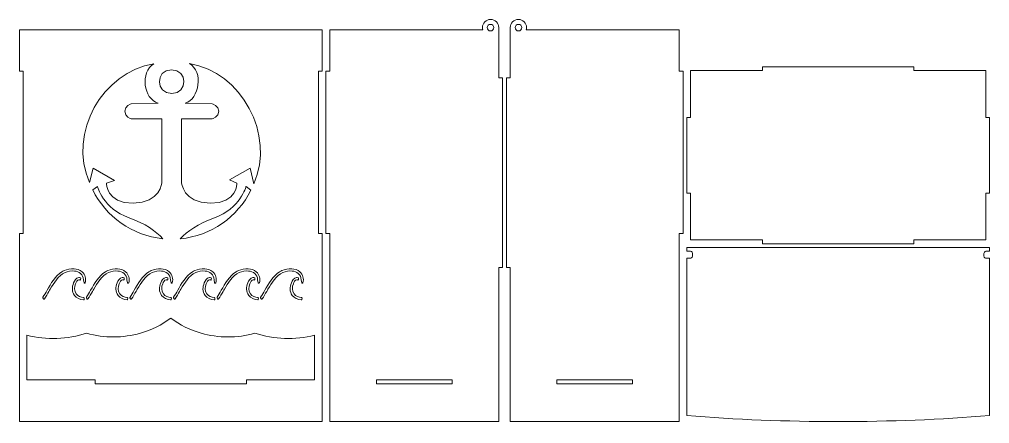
# Model space of a CAD drawing. Header units: millimetres. Extents: x -1460 to 1460, y -777 to 775.
# Drawn here: x 691 to 1460, y -777 to -457 of the extents above; entities that cross this region are included whole.
import ezdxf

# ---------------------------------------------------------------- set-up
doc = ezdxf.new("R2010")
doc.units = ezdxf.units.MM
doc.header["$MEASUREMENT"] = 0
doc.layers.add('Camada 1', color=7, linetype='Continuous')

msp = doc.modelspace()

# ---------------------------------------------------------------- linework, layer by layer
at = {"layer": 'Camada 1', "color": 250, "lineweight": 20}
for points, knots in [([(1070.8942, -775.1065), (1070.8942, -775.1065), (1070.8942, -653.1065), (1070.8942, -653.1065), (1070.8942, -653.1065), (1070.8942, -653.1065), (1073.8942, -653.1065), (1073.8942, -653.1065), (1073.8942, -653.1065), (1073.8942, -653.1065), (1073.8942, -503.1065), (1073.8942, -503.1065), (1073.8942, -503.1065), (1073.8942, -503.1065), (1070.8942, -503.1065), (1070.8942, -503.1065), (1070.8942, -503.1065), (1070.8942, -503.1065), (1070.8942, -463.2756), (1070.8942, -463.2756), (1070.8942, -463.2756), (1070.8942, -459.6783), (1067.978, -456.7621), (1064.3807, -456.7621), (1064.3807, -456.7621), (1060.7834, -456.7621), (1057.8672, -459.6783), (1057.8672, -463.2756), (1057.8672, -463.2756), (1057.8672, -463.9113), (1057.9584, -464.5257), (1058.1281, -465.1065), (1058.1281, -465.1065), (1058.1281, -465.1065), (936.8942, -465.1065), (936.8942, -465.1065), (936.8942, -465.1065), (936.8942, -465.1065), (936.8942, -497.6779), (936.8942, -497.6779), (936.8942, -497.6779), (936.8942, -497.6779), (933.8942, -497.6779), (933.8942, -497.6779), (933.8942, -497.6779), (933.8942, -497.6779), (933.8942, -626.2493), (933.8942, -626.2493), (933.8942, -626.2493), (933.8942, -626.2493), (936.8942, -626.2493), (936.8942, -626.2493), (936.8942, -626.2493), (936.8942, -626.2493), (936.8942, -745.1065), (936.8942, -745.1065), (936.8942, -745.1065), (936.8942, -745.1065), (936.8942, -775.1065), (936.8942, -775.1065), (936.8942, -775.1065), (936.8942, -775.1065), (1070.8942, -775.1065), (1070.8942, -775.1065)], [0, 0, 0, 0, 0.05882353, 0.05882353, 0.05882353, 0.05882353, 0.11764706, 0.11764706, 0.11764706, 0.11764706, 0.17647059, 0.17647059, 0.17647059, 0.17647059, 0.23529412, 0.23529412, 0.23529412, 0.23529412, 0.29411765, 0.29411765, 0.29411765, 0.29411765, 0.35294118, 0.35294118, 0.35294118, 0.35294118, 0.41176471, 0.41176471, 0.41176471, 0.41176471, 0.47058824, 0.47058824, 0.47058824, 0.47058824, 0.52941176, 0.52941176, 0.52941176, 0.52941176, 0.58823529, 0.58823529, 0.58823529, 0.58823529, 0.64705882, 0.64705882, 0.64705882, 0.64705882, 0.70588235, 0.70588235, 0.70588235, 0.70588235, 0.76470588, 0.76470588, 0.76470588, 0.76470588, 0.82352941, 0.82352941, 0.82352941, 0.82352941, 0.88235294, 0.88235294, 0.88235294, 0.88235294, 1, 1, 1, 1]), ([(1066.9942, -463.2756), (1066.9942, -464.719), (1065.8241, -465.8891), (1064.3807, -465.8891), (1064.3807, -465.8891), (1062.9373, -465.8891), (1061.7672, -464.719), (1061.7672, -463.2756), (1061.7672, -463.2756), (1061.7672, -461.8322), (1062.9373, -460.6621), (1064.3807, -460.6621), (1064.3807, -460.6621), (1065.8241, -460.6621), (1066.9942, -461.8322), (1066.9942, -463.2756)], [0, 0, 0, 0, 0.2, 0.2, 0.2, 0.2, 0.4, 0.4, 0.4, 0.4, 0.6, 0.6, 0.6, 0.6, 1, 1, 1, 1]), ([(1079.8942, -775.1065), (1079.8942, -775.1065), (1079.8942, -653.1065), (1079.8942, -653.1065), (1079.8942, -653.1065), (1079.8942, -653.1065), (1076.8942, -653.1065), (1076.8942, -653.1065), (1076.8942, -653.1065), (1076.8942, -653.1065), (1076.8942, -503.1065), (1076.8942, -503.1065), (1076.8942, -503.1065), (1076.8942, -503.1065), (1079.8942, -503.1065), (1079.8942, -503.1065), (1079.8942, -503.1065), (1079.8942, -503.1065), (1079.8942, -463.2756), (1079.8942, -463.2756), (1079.8942, -463.2756), (1079.8942, -459.6783), (1082.8104, -456.7621), (1086.4077, -456.7621), (1086.4077, -456.7621), (1090.005, -456.7621), (1092.9212, -459.6783), (1092.9212, -463.2756), (1092.9212, -463.2756), (1092.9212, -463.9113), (1092.83, -464.5257), (1092.6603, -465.1065), (1092.6603, -465.1065), (1092.6603, -465.1065), (1213.8942, -465.1065), (1213.8942, -465.1065), (1213.8942, -465.1065), (1213.8942, -465.1065), (1213.8942, -497.6779), (1213.8942, -497.6779), (1213.8942, -497.6779), (1213.8942, -497.6779), (1216.8942, -497.6779), (1216.8942, -497.6779), (1216.8942, -497.6779), (1216.8942, -497.6779), (1216.8942, -626.2493), (1216.8942, -626.2493), (1216.8942, -626.2493), (1216.8942, -626.2493), (1213.8942, -626.2493), (1213.8942, -626.2493), (1213.8942, -626.2493), (1213.8942, -626.2493), (1213.8942, -745.1065), (1213.8942, -745.1065), (1213.8942, -745.1065), (1213.8942, -745.1065), (1213.8942, -775.1065), (1213.8942, -775.1065), (1213.8942, -775.1065), (1213.8942, -775.1065), (1079.8942, -775.1065), (1079.8942, -775.1065)], [0, 0, 0, 0, 0.05882353, 0.05882353, 0.05882353, 0.05882353, 0.11764706, 0.11764706, 0.11764706, 0.11764706, 0.17647059, 0.17647059, 0.17647059, 0.17647059, 0.23529412, 0.23529412, 0.23529412, 0.23529412, 0.29411765, 0.29411765, 0.29411765, 0.29411765, 0.35294118, 0.35294118, 0.35294118, 0.35294118, 0.41176471, 0.41176471, 0.41176471, 0.41176471, 0.47058824, 0.47058824, 0.47058824, 0.47058824, 0.52941176, 0.52941176, 0.52941176, 0.52941176, 0.58823529, 0.58823529, 0.58823529, 0.58823529, 0.64705882, 0.64705882, 0.64705882, 0.64705882, 0.70588235, 0.70588235, 0.70588235, 0.70588235, 0.76470588, 0.76470588, 0.76470588, 0.76470588, 0.82352941, 0.82352941, 0.82352941, 0.82352941, 0.88235294, 0.88235294, 0.88235294, 0.88235294, 1, 1, 1, 1]), ([(1083.7942, -463.2756), (1083.7942, -464.719), (1084.9643, -465.8891), (1086.4077, -465.8891), (1086.4077, -465.8891), (1087.8511, -465.8891), (1089.0212, -464.719), (1089.0212, -463.2756), (1089.0212, -463.2756), (1089.0212, -461.8322), (1087.8511, -460.6621), (1086.4077, -460.6621), (1086.4077, -460.6621), (1084.9643, -460.6621), (1083.7942, -461.8322), (1083.7942, -463.2756)], [0, 0, 0, 0, 0.2, 0.2, 0.2, 0.2, 0.4, 0.4, 0.4, 0.4, 0.6, 0.6, 0.6, 0.6, 1, 1, 1, 1]), ([(930.8942, -705.1065), (930.8942, -705.1065), (930.8942, -697.9186), (930.8942, -697.9186), (930.8942, -697.9186), (930.8942, -697.9186), (930.8942, -626.2493), (930.8942, -626.2493), (930.8942, -626.2493), (930.8942, -626.2493), (927.8942, -626.2493), (927.8942, -626.2493), (927.8942, -626.2493), (927.8942, -626.2493), (927.8942, -497.6779), (927.8942, -497.6779), (927.8942, -497.6779), (927.8942, -497.6779), (930.8942, -497.6779), (930.8942, -497.6779), (930.8942, -497.6779), (930.8942, -497.6779), (930.8942, -465.1065), (930.8942, -465.1065), (930.8942, -465.1065), (930.8942, -465.1065), (690.8942, -465.1065), (690.8942, -465.1065), (690.8942, -465.1065), (690.8942, -465.1065), (690.8942, -497.6779), (690.8942, -497.6779), (690.8942, -497.6779), (690.8942, -497.6779), (693.8942, -497.6779), (693.8942, -497.6779), (693.8942, -497.6779), (693.8942, -497.6779), (693.8942, -626.2493), (693.8942, -626.2493), (693.8942, -626.2493), (693.8942, -626.2493), (690.8942, -626.2493), (690.8942, -626.2493), (690.8942, -626.2493), (690.8942, -626.2493), (690.8942, -697.9186), (690.8942, -697.9186), (690.8942, -697.9186), (690.8942, -697.9186), (690.8942, -705.1065), (690.8942, -705.1065), (690.8942, -705.1065), (690.8942, -705.1065), (690.8942, -745.1065), (690.8942, -745.1065), (690.8942, -745.1065), (690.8942, -745.1065), (690.8942, -775.1065), (690.8942, -775.1065), (690.8942, -775.1065), (690.8942, -775.1065), (930.8942, -775.1065), (930.8942, -775.1065), (930.8942, -775.1065), (930.8942, -775.1065), (930.8942, -745.1065), (930.8942, -745.1065), (930.8942, -745.1065), (930.8942, -745.1065), (930.8942, -705.1065), (930.8942, -705.1065)], [0, 0, 0, 0, 0.05263158, 0.05263158, 0.05263158, 0.05263158, 0.10526316, 0.10526316, 0.10526316, 0.10526316, 0.15789474, 0.15789474, 0.15789474, 0.15789474, 0.21052632, 0.21052632, 0.21052632, 0.21052632, 0.26315789, 0.26315789, 0.26315789, 0.26315789, 0.31578947, 0.31578947, 0.31578947, 0.31578947, 0.36842105, 0.36842105, 0.36842105, 0.36842105, 0.42105263, 0.42105263, 0.42105263, 0.42105263, 0.47368421, 0.47368421, 0.47368421, 0.47368421, 0.52631579, 0.52631579, 0.52631579, 0.52631579, 0.57894737, 0.57894737, 0.57894737, 0.57894737, 0.63157895, 0.63157895, 0.63157895, 0.63157895, 0.68421053, 0.68421053, 0.68421053, 0.68421053, 0.73684211, 0.73684211, 0.73684211, 0.73684211, 0.78947368, 0.78947368, 0.78947368, 0.78947368, 0.84210526, 0.84210526, 0.84210526, 0.84210526, 0.89473684, 0.89473684, 0.89473684, 0.89473684, 1, 1, 1, 1]), ([(797.5468, -491.7831), (786.3827, -498.5198), (789.2694, -519.6823), (800.8519, -523.0378), (800.8519, -523.0378), (800.8519, -523.0378), (779.4815, -523.5848), (779.4815, -523.5848), (779.4815, -523.5848), (779.4815, -523.5848), (774.3575, -525.021), (774.3575, -529.5033), (774.3575, -529.5033), (774.3575, -533.986), (779.4815, -535.5129), (779.4815, -535.5129), (779.4815, -535.5129), (779.4815, -535.5129), (803.8937, -535.5129), (803.8937, -535.5129), (803.8937, -535.5129), (803.8937, -535.5129), (803.8937, -585.6177), (803.8937, -585.6177), (803.8937, -585.6177), (803.8937, -585.6177), (802.7177, -602.2333), (781.0747, -602.2333), (781.0747, -602.2333), (759.4306, -602.2333), (759.9272, -586.4822), (759.9272, -586.4822), (759.9272, -586.4822), (759.9272, -586.4822), (766.3356, -584.2955), (766.3356, -584.2955), (766.3356, -584.2955), (766.3356, -584.2955), (749.4801, -574.6376), (749.4801, -574.6376), (749.4801, -574.6376), (749.4801, -574.6376), (746.4681, -585.97), (746.4681, -585.97), (746.4681, -585.97), (729.1904, -546.0374), (756.7389, -498.8769), (797.5468, -491.7831)], [0, 0, 0, 0, 0.07692308, 0.07692308, 0.07692308, 0.07692308, 0.15384615, 0.15384615, 0.15384615, 0.15384615, 0.23076923, 0.23076923, 0.23076923, 0.23076923, 0.30769231, 0.30769231, 0.30769231, 0.30769231, 0.38461538, 0.38461538, 0.38461538, 0.38461538, 0.46153846, 0.46153846, 0.46153846, 0.46153846, 0.53846154, 0.53846154, 0.53846154, 0.53846154, 0.61538462, 0.61538462, 0.61538462, 0.61538462, 0.69230769, 0.69230769, 0.69230769, 0.69230769, 0.76923077, 0.76923077, 0.76923077, 0.76923077, 0.84615385, 0.84615385, 0.84615385, 0.84615385, 1, 1, 1, 1]), ([(873.7788, -574.6376), (873.7788, -574.6376), (857.3693, -583.8459), (857.3693, -583.8459), (857.3693, -583.8459), (857.3693, -583.8459), (863.3315, -586.4822), (863.3315, -586.4822), (863.3315, -586.4822), (863.3315, -586.4822), (863.8282, -602.2333), (842.1852, -602.2333), (842.1852, -602.2333), (820.5422, -602.2333), (819.3652, -585.6177), (819.3652, -585.6177), (819.3652, -585.6177), (819.3652, -585.6177), (819.3652, -535.5129), (819.3652, -535.5129), (819.3652, -535.5129), (819.3652, -535.5129), (843.7774, -535.5129), (843.7774, -535.5129), (843.7774, -535.5129), (843.7774, -535.5129), (848.9016, -533.986), (848.9016, -529.5033), (848.9016, -529.5033), (848.9016, -525.021), (843.7774, -523.5848), (843.7774, -523.5848), (843.7774, -523.5848), (843.7774, -523.5848), (822.4078, -523.0378), (822.4078, -523.0378), (822.4078, -523.0378), (833.2183, -519.8984), (837.2751, -497.9306), (825.6368, -491.7678), (825.6368, -491.7678), (866.9012, -498.0959), (893.8366, -548.3847), (876.7637, -586.7797), (876.7637, -586.7797), (876.7637, -586.7797), (873.7788, -574.6376), (873.7788, -574.6376)], [0, 0, 0, 0, 0.07692308, 0.07692308, 0.07692308, 0.07692308, 0.15384615, 0.15384615, 0.15384615, 0.15384615, 0.23076923, 0.23076923, 0.23076923, 0.23076923, 0.30769231, 0.30769231, 0.30769231, 0.30769231, 0.38461538, 0.38461538, 0.38461538, 0.38461538, 0.46153846, 0.46153846, 0.46153846, 0.46153846, 0.53846154, 0.53846154, 0.53846154, 0.53846154, 0.61538462, 0.61538462, 0.61538462, 0.61538462, 0.69230769, 0.69230769, 0.69230769, 0.69230769, 0.76923077, 0.76923077, 0.76923077, 0.76923077, 0.84615385, 0.84615385, 0.84615385, 0.84615385, 1, 1, 1, 1]), ([(811.6294, -515.478), (811.6294, -515.478), (811.6294, -515.478), (811.6294, -515.478), (811.6294, -515.478), (798.9993, -515.4334), (798.4058, -496.8769), (811.3667, -496.6184), (811.3667, -496.6184), (824.5974, -496.3545), (824.5251, -515.4326), (811.6294, -515.478)], [0, 0, 0, 0, 0.25, 0.25, 0.25, 0.25, 0.5, 0.5, 0.5, 0.5, 1, 1, 1, 1]), ([(1222.8942, -631.2857), (1222.8942, -631.2857), (1279.8942, -631.2857), (1279.8942, -631.2857), (1279.8942, -631.2857), (1279.8942, -631.2857), (1279.8942, -634.2857), (1279.8942, -634.2857), (1279.8942, -634.2857), (1279.8942, -634.2857), (1399.8942, -634.2857), (1399.8942, -634.2857), (1399.8942, -634.2857), (1399.8942, -634.2857), (1399.8942, -631.2857), (1399.8942, -631.2857), (1399.8942, -631.2857), (1399.8942, -631.2857), (1456.8942, -631.2857), (1456.8942, -631.2857), (1456.8942, -631.2857), (1456.8942, -631.2857), (1456.8942, -594.2857), (1456.8942, -594.2857), (1456.8942, -594.2857), (1456.8942, -594.2857), (1459.8942, -594.2857), (1459.8942, -594.2857), (1459.8942, -594.2857), (1459.8942, -594.2857), (1459.8942, -534.2857), (1459.8942, -534.2857), (1459.8942, -534.2857), (1459.8942, -534.2857), (1456.8942, -534.2857), (1456.8942, -534.2857), (1456.8942, -534.2857), (1456.8942, -534.2857), (1456.8942, -497.2857), (1456.8942, -497.2857), (1456.8942, -497.2857), (1456.8942, -497.2857), (1399.8942, -497.2857), (1399.8942, -497.2857), (1399.8942, -497.2857), (1399.8942, -497.2857), (1399.8942, -494.2857), (1399.8942, -494.2857), (1399.8942, -494.2857), (1399.8942, -494.2857), (1279.8942, -494.2857), (1279.8942, -494.2857), (1279.8942, -494.2857), (1279.8942, -494.2857), (1279.8942, -497.2857), (1279.8942, -497.2857), (1279.8942, -497.2857), (1279.8942, -497.2857), (1222.8942, -497.2857), (1222.8942, -497.2857), (1222.8942, -497.2857), (1222.8942, -497.2857), (1222.8942, -534.2857), (1222.8942, -534.2857), (1222.8942, -534.2857), (1222.8942, -534.2857), (1219.8942, -534.2857), (1219.8942, -534.2857), (1219.8942, -534.2857), (1219.8942, -534.2857), (1219.8942, -594.2857), (1219.8942, -594.2857), (1219.8942, -594.2857), (1219.8942, -594.2857), (1222.8942, -594.2857), (1222.8942, -594.2857), (1222.8942, -594.2857), (1222.8942, -594.2857), (1222.8942, -631.2857), (1222.8942, -631.2857)], [0, 0, 0, 0, 0.04761905, 0.04761905, 0.04761905, 0.04761905, 0.0952381, 0.0952381, 0.0952381, 0.0952381, 0.14285714, 0.14285714, 0.14285714, 0.14285714, 0.19047619, 0.19047619, 0.19047619, 0.19047619, 0.23809524, 0.23809524, 0.23809524, 0.23809524, 0.28571429, 0.28571429, 0.28571429, 0.28571429, 0.33333333, 0.33333333, 0.33333333, 0.33333333, 0.38095238, 0.38095238, 0.38095238, 0.38095238, 0.42857143, 0.42857143, 0.42857143, 0.42857143, 0.47619048, 0.47619048, 0.47619048, 0.47619048, 0.52380952, 0.52380952, 0.52380952, 0.52380952, 0.57142857, 0.57142857, 0.57142857, 0.57142857, 0.61904762, 0.61904762, 0.61904762, 0.61904762, 0.66666667, 0.66666667, 0.66666667, 0.66666667, 0.71428571, 0.71428571, 0.71428571, 0.71428571, 0.76190476, 0.76190476, 0.76190476, 0.76190476, 0.80952381, 0.80952381, 0.80952381, 0.80952381, 0.85714286, 0.85714286, 0.85714286, 0.85714286, 0.9047619, 0.9047619, 0.9047619, 0.9047619, 1, 1, 1, 1]), ([(748.9851, -591.6856), (748.9851, -591.6856), (752.7145, -588.9824), (752.7145, -588.9824), (752.7145, -588.9824), (752.7145, -588.9824), (757.1918, -606.5137), (777.8402, -613.7804), (777.8402, -613.7804), (790.7485, -618.3238), (799.094, -624.5652), (804.511, -630.3229), (804.511, -630.3229), (780.0948, -627.8054), (759.4027, -612.7408), (748.9851, -591.6856)], [0, 0, 0, 0, 0.2, 0.2, 0.2, 0.2, 0.4, 0.4, 0.4, 0.4, 0.6, 0.6, 0.6, 0.6, 1, 1, 1, 1]), ([(818.3827, -630.3841), (823.9287, -624.6096), (832.4652, -618.3398), (845.4196, -613.7804), (845.4196, -613.7804), (866.0681, -606.5137), (870.5453, -588.9824), (870.5453, -588.9824), (870.5453, -588.9824), (870.5453, -588.9824), (874.4181, -591.9846), (874.4181, -591.9846), (874.4181, -591.9846), (863.8583, -613.0699), (842.9689, -628.0827), (818.3827, -630.3841)], [0, 0, 0, 0, 0.2, 0.2, 0.2, 0.2, 0.4, 0.4, 0.4, 0.4, 0.6, 0.6, 0.6, 0.6, 1, 1, 1, 1]), ([(1459.8944, -637.2857), (1459.8944, -637.2857), (1219.894, -637.2857), (1219.894, -637.2857), (1219.894, -637.2857), (1219.894, -637.2857), (1219.894, -640.3084), (1219.894, -640.3084), (1219.894, -640.3084), (1219.894, -640.3084), (1222.894, -640.3084), (1222.894, -640.3084), (1222.894, -640.3084), (1223.7709, -640.3084), (1224.4818, -641.5378), (1224.4818, -643.0543), (1224.4818, -643.0543), (1224.4818, -644.5193), (1223.8184, -645.7164), (1222.9829, -645.7961), (1222.9829, -645.7961), (1222.9536, -645.7988), (1219.9238, -645.8003), (1219.894, -645.8003), (1219.894, -645.8003), (1219.894, -645.8003), (1219.894, -770.3603), (1219.894, -770.3603), (1219.894, -770.3603), (1296.5078, -776.6886), (1383.2806, -776.6886), (1459.8944, -770.3603), (1459.8944, -770.3603), (1459.8944, -770.3603), (1459.8944, -645.8003), (1459.8944, -645.8003), (1459.8944, -645.8003), (1459.8165, -645.8003), (1456.7397, -645.7906), (1456.665, -645.7719), (1456.665, -645.7719), (1455.8968, -645.5798), (1455.3066, -644.4362), (1455.3066, -643.0543), (1455.3066, -643.0543), (1455.3066, -641.5378), (1456.0175, -640.3084), (1456.8944, -640.3084), (1456.8944, -640.3084), (1456.8944, -640.3084), (1459.8944, -640.3084), (1459.8944, -640.3084), (1459.8944, -640.3084), (1459.8944, -640.3084), (1459.8944, -637.2857), (1459.8944, -637.2857)], [0, 0, 0, 0, 0.06666667, 0.06666667, 0.06666667, 0.06666667, 0.13333333, 0.13333333, 0.13333333, 0.13333333, 0.2, 0.2, 0.2, 0.2, 0.26666667, 0.26666667, 0.26666667, 0.26666667, 0.33333333, 0.33333333, 0.33333333, 0.33333333, 0.4, 0.4, 0.4, 0.4, 0.46666667, 0.46666667, 0.46666667, 0.46666667, 0.53333333, 0.53333333, 0.53333333, 0.53333333, 0.6, 0.6, 0.6, 0.6, 0.66666667, 0.66666667, 0.66666667, 0.66666667, 0.73333333, 0.73333333, 0.73333333, 0.73333333, 0.8, 0.8, 0.8, 0.8, 0.86666667, 0.86666667, 0.86666667, 0.86666667, 1, 1, 1, 1]), ([(709.517, -676.6428), (710.6752, -674.8522), (711.7346, -673.0003), (712.7984, -671.1529), (712.7984, -671.1529), (715.7804, -665.9729), (719.2683, -659.7187), (724.5063, -656.5415), (724.5063, -656.5415), (725.1034, -656.1795), (725.7242, -655.8563), (726.3653, -655.5786), (726.3653, -655.5786), (728.8147, -654.5179), (731.5342, -653.9134), (734.2101, -654.1066), (734.2101, -654.1066), (736.5331, -654.2744), (738.7816, -655.0511), (740.5467, -656.6031), (740.5467, -656.6031), (743.0352, -658.791), (743.9319, -662.024), (743.0167, -665.1972), (743.0167, -665.1972), (743.0167, -665.1972), (742.9745, -665.3432), (742.9745, -665.3432), (742.9745, -665.3432), (742.9161, -665.5464), (742.7321, -665.6789), (742.5209, -665.6702), (742.5209, -665.6702), (742.3099, -665.6613), (742.1375, -665.5144), (742.0959, -665.3072), (742.0959, -665.3072), (742.0959, -665.3072), (741.6048, -662.8701), (741.6048, -662.8701), (741.6048, -662.8701), (741.5985, -662.8383), (741.5958, -662.8104), (741.596, -662.7778), (741.596, -662.7778), (741.609, -660.8848), (740.7875, -659.1813), (739.3729, -657.9377), (739.3729, -657.9377), (738.0378, -656.7637), (736.2602, -656.1219), (734.5112, -655.918), (734.5112, -655.918), (731.9725, -655.6216), (729.3969, -656.2032), (727.0715, -657.2099), (727.0715, -657.2099), (721.7303, -659.5229), (718.1195, -665.5267), (715.3058, -670.3654), (715.3058, -670.3654), (714.9818, -670.9227), (714.6602, -671.4813), (714.3387, -672.04), (714.3387, -672.04), (713.1724, -674.0655), (712.012, -676.0969), (710.723, -678.0478), (710.723, -678.0478), (710.6311, -678.1867), (710.483, -678.2604), (710.3168, -678.2499), (710.3168, -678.2499), (710.1505, -678.2396), (710.0128, -678.1478), (709.939, -677.9982), (709.939, -677.9982), (709.939, -677.9982), (709.4911, -677.0888), (709.4911, -677.0888), (709.4911, -677.0888), (709.4188, -676.9419), (709.4282, -676.7805), (709.517, -676.6428)], [0, 0, 0, 0, 0.04545455, 0.04545455, 0.04545455, 0.04545455, 0.09090909, 0.09090909, 0.09090909, 0.09090909, 0.13636364, 0.13636364, 0.13636364, 0.13636364, 0.18181818, 0.18181818, 0.18181818, 0.18181818, 0.22727273, 0.22727273, 0.22727273, 0.22727273, 0.27272727, 0.27272727, 0.27272727, 0.27272727, 0.31818182, 0.31818182, 0.31818182, 0.31818182, 0.36363636, 0.36363636, 0.36363636, 0.36363636, 0.40909091, 0.40909091, 0.40909091, 0.40909091, 0.45454545, 0.45454545, 0.45454545, 0.45454545, 0.5, 0.5, 0.5, 0.5, 0.54545455, 0.54545455, 0.54545455, 0.54545455, 0.59090909, 0.59090909, 0.59090909, 0.59090909, 0.63636364, 0.63636364, 0.63636364, 0.63636364, 0.68181818, 0.68181818, 0.68181818, 0.68181818, 0.72727273, 0.72727273, 0.72727273, 0.72727273, 0.77272727, 0.77272727, 0.77272727, 0.77272727, 0.81818182, 0.81818182, 0.81818182, 0.81818182, 0.86363636, 0.86363636, 0.86363636, 0.86363636, 0.90909091, 0.90909091, 0.90909091, 0.90909091, 1, 1, 1, 1]), ([(741.672, -678.7522), (738.9336, -678.5282), (736.2711, -677.4197), (734.5637, -675.1991), (734.5637, -675.1991), (732.3139, -672.2723), (732.4921, -668.5493), (733.8392, -665.2757), (733.8392, -665.2757), (734.5646, -663.5134), (735.8341, -661.3206), (737.9531, -661.1407), (737.9531, -661.1407), (738.3636, -661.106), (738.7704, -661.1525), (739.1656, -661.2652), (739.1656, -661.2652), (739.3713, -661.324), (739.505, -661.5118), (739.4936, -661.7253), (739.4936, -661.7253), (739.4936, -661.7253), (739.4444, -662.6293), (739.4444, -662.6293), (739.4444, -662.6293), (739.4364, -662.7777), (739.365, -662.902), (739.2405, -662.9834), (739.2405, -662.9834), (739.116, -663.065), (738.9734, -663.0809), (738.8341, -663.029), (738.8341, -663.029), (738.5985, -662.9409), (738.3484, -662.8909), (738.0962, -662.9123), (738.0962, -662.9123), (736.822, -663.0207), (735.9054, -664.924), (735.4827, -665.9517), (735.4827, -665.9517), (734.3875, -668.6141), (734.1264, -671.7134), (735.9727, -674.1149), (735.9727, -674.1149), (737.3842, -675.9509), (739.629, -676.8161), (741.8838, -676.9866), (741.8838, -676.9866), (742.015, -676.9963), (742.1241, -677.0546), (742.2055, -677.1581), (742.2055, -677.1581), (742.287, -677.2614), (742.3179, -677.3812), (742.2966, -677.5109), (742.2966, -677.5109), (742.2966, -677.5109), (742.1556, -678.3738), (742.1556, -678.3738), (742.1556, -678.3738), (742.1174, -678.6074), (741.9075, -678.7715), (741.672, -678.7522)], [0, 0, 0, 0, 0.05882353, 0.05882353, 0.05882353, 0.05882353, 0.11764706, 0.11764706, 0.11764706, 0.11764706, 0.17647059, 0.17647059, 0.17647059, 0.17647059, 0.23529412, 0.23529412, 0.23529412, 0.23529412, 0.29411765, 0.29411765, 0.29411765, 0.29411765, 0.35294118, 0.35294118, 0.35294118, 0.35294118, 0.41176471, 0.41176471, 0.41176471, 0.41176471, 0.47058824, 0.47058824, 0.47058824, 0.47058824, 0.52941176, 0.52941176, 0.52941176, 0.52941176, 0.58823529, 0.58823529, 0.58823529, 0.58823529, 0.64705882, 0.64705882, 0.64705882, 0.64705882, 0.70588235, 0.70588235, 0.70588235, 0.70588235, 0.76470588, 0.76470588, 0.76470588, 0.76470588, 0.82352941, 0.82352941, 0.82352941, 0.82352941, 0.88235294, 0.88235294, 0.88235294, 0.88235294, 1, 1, 1, 1]), ([(744.0372, -676.6428), (745.1954, -674.8522), (746.2548, -673.0003), (747.3186, -671.1529), (747.3186, -671.1529), (750.3006, -665.9729), (753.7885, -659.7187), (759.0265, -656.5415), (759.0265, -656.5415), (759.6236, -656.1795), (760.2444, -655.8563), (760.8855, -655.5786), (760.8855, -655.5786), (763.3349, -654.5179), (766.0544, -653.9134), (768.7303, -654.1066), (768.7303, -654.1066), (771.0533, -654.2744), (773.3018, -655.0511), (775.0669, -656.6031), (775.0669, -656.6031), (777.5554, -658.791), (778.4521, -662.024), (777.5369, -665.1972), (777.5369, -665.1972), (777.5369, -665.1972), (777.4947, -665.3432), (777.4947, -665.3432), (777.4947, -665.3432), (777.4363, -665.5464), (777.2523, -665.6789), (777.0411, -665.6702), (777.0411, -665.6702), (776.8302, -665.6613), (776.6577, -665.5144), (776.6161, -665.3072), (776.6161, -665.3072), (776.6161, -665.3072), (776.125, -662.8701), (776.125, -662.8701), (776.125, -662.8701), (776.1187, -662.8383), (776.116, -662.8104), (776.1162, -662.7778), (776.1162, -662.7778), (776.1292, -660.8848), (775.3077, -659.1813), (773.8931, -657.9377), (773.8931, -657.9377), (772.558, -656.7637), (770.7804, -656.1219), (769.0314, -655.918), (769.0314, -655.918), (766.4927, -655.6216), (763.9171, -656.2032), (761.5917, -657.2099), (761.5917, -657.2099), (756.2505, -659.5229), (752.6397, -665.5267), (749.826, -670.3654), (749.826, -670.3654), (749.502, -670.9227), (749.1804, -671.4813), (748.8589, -672.04), (748.8589, -672.04), (747.6926, -674.0655), (746.5322, -676.0969), (745.2432, -678.0478), (745.2432, -678.0478), (745.1513, -678.1867), (745.0032, -678.2604), (744.837, -678.2499), (744.837, -678.2499), (744.6707, -678.2396), (744.533, -678.1478), (744.4592, -677.9982), (744.4592, -677.9982), (744.4592, -677.9982), (744.0113, -677.0888), (744.0113, -677.0888), (744.0113, -677.0888), (743.939, -676.9419), (743.9484, -676.7805), (744.0372, -676.6428)], [0, 0, 0, 0, 0.04545455, 0.04545455, 0.04545455, 0.04545455, 0.09090909, 0.09090909, 0.09090909, 0.09090909, 0.13636364, 0.13636364, 0.13636364, 0.13636364, 0.18181818, 0.18181818, 0.18181818, 0.18181818, 0.22727273, 0.22727273, 0.22727273, 0.22727273, 0.27272727, 0.27272727, 0.27272727, 0.27272727, 0.31818182, 0.31818182, 0.31818182, 0.31818182, 0.36363636, 0.36363636, 0.36363636, 0.36363636, 0.40909091, 0.40909091, 0.40909091, 0.40909091, 0.45454545, 0.45454545, 0.45454545, 0.45454545, 0.5, 0.5, 0.5, 0.5, 0.54545455, 0.54545455, 0.54545455, 0.54545455, 0.59090909, 0.59090909, 0.59090909, 0.59090909, 0.63636364, 0.63636364, 0.63636364, 0.63636364, 0.68181818, 0.68181818, 0.68181818, 0.68181818, 0.72727273, 0.72727273, 0.72727273, 0.72727273, 0.77272727, 0.77272727, 0.77272727, 0.77272727, 0.81818182, 0.81818182, 0.81818182, 0.81818182, 0.86363636, 0.86363636, 0.86363636, 0.86363636, 0.90909091, 0.90909091, 0.90909091, 0.90909091, 1, 1, 1, 1]), ([(776.1922, -678.7522), (773.4538, -678.5282), (770.7913, -677.4197), (769.0839, -675.1991), (769.0839, -675.1991), (766.8341, -672.2723), (767.0123, -668.5493), (768.3594, -665.2757), (768.3594, -665.2757), (769.0848, -663.5134), (770.3543, -661.3206), (772.4733, -661.1407), (772.4733, -661.1407), (772.8838, -661.106), (773.2906, -661.1525), (773.6858, -661.2652), (773.6858, -661.2652), (773.8915, -661.324), (774.0252, -661.5118), (774.0138, -661.7253), (774.0138, -661.7253), (774.0138, -661.7253), (773.9646, -662.6293), (773.9646, -662.6293), (773.9646, -662.6293), (773.9566, -662.7777), (773.8852, -662.902), (773.7607, -662.9834), (773.7607, -662.9834), (773.6362, -663.065), (773.4936, -663.0809), (773.3543, -663.029), (773.3543, -663.029), (773.1187, -662.9409), (772.8686, -662.8909), (772.6164, -662.9123), (772.6164, -662.9123), (771.3422, -663.0207), (770.4256, -664.924), (770.0029, -665.9517), (770.0029, -665.9517), (768.9077, -668.6141), (768.6466, -671.7134), (770.4929, -674.1149), (770.4929, -674.1149), (771.9044, -675.9509), (774.1492, -676.8161), (776.404, -676.9866), (776.404, -676.9866), (776.5352, -676.9963), (776.6443, -677.0546), (776.7257, -677.1581), (776.7257, -677.1581), (776.8072, -677.2614), (776.8381, -677.3812), (776.8168, -677.5109), (776.8168, -677.5109), (776.8168, -677.5109), (776.6758, -678.3738), (776.6758, -678.3738), (776.6758, -678.3738), (776.6376, -678.6074), (776.4277, -678.7715), (776.1922, -678.7522)], [0, 0, 0, 0, 0.05882353, 0.05882353, 0.05882353, 0.05882353, 0.11764706, 0.11764706, 0.11764706, 0.11764706, 0.17647059, 0.17647059, 0.17647059, 0.17647059, 0.23529412, 0.23529412, 0.23529412, 0.23529412, 0.29411765, 0.29411765, 0.29411765, 0.29411765, 0.35294118, 0.35294118, 0.35294118, 0.35294118, 0.41176471, 0.41176471, 0.41176471, 0.41176471, 0.47058824, 0.47058824, 0.47058824, 0.47058824, 0.52941176, 0.52941176, 0.52941176, 0.52941176, 0.58823529, 0.58823529, 0.58823529, 0.58823529, 0.64705882, 0.64705882, 0.64705882, 0.64705882, 0.70588235, 0.70588235, 0.70588235, 0.70588235, 0.76470588, 0.76470588, 0.76470588, 0.76470588, 0.82352941, 0.82352941, 0.82352941, 0.82352941, 0.88235294, 0.88235294, 0.88235294, 0.88235294, 1, 1, 1, 1]), ([(778.5574, -676.6428), (779.7156, -674.8522), (780.775, -673.0003), (781.8388, -671.1529), (781.8388, -671.1529), (784.8208, -665.9729), (788.3087, -659.7187), (793.5467, -656.5415), (793.5467, -656.5415), (794.1438, -656.1795), (794.7646, -655.8563), (795.4057, -655.5786), (795.4057, -655.5786), (797.8551, -654.5179), (800.5746, -653.9134), (803.2506, -654.1066), (803.2506, -654.1066), (805.5735, -654.2744), (807.822, -655.0511), (809.5871, -656.6031), (809.5871, -656.6031), (812.0756, -658.791), (812.9723, -662.024), (812.0571, -665.1972), (812.0571, -665.1972), (812.0571, -665.1972), (812.0149, -665.3432), (812.0149, -665.3432), (812.0149, -665.3432), (811.9565, -665.5464), (811.7725, -665.6789), (811.5613, -665.6702), (811.5613, -665.6702), (811.3504, -665.6613), (811.1779, -665.5144), (811.1363, -665.3072), (811.1363, -665.3072), (811.1363, -665.3072), (810.6452, -662.8701), (810.6452, -662.8701), (810.6452, -662.8701), (810.6389, -662.8383), (810.6362, -662.8104), (810.6364, -662.7778), (810.6364, -662.7778), (810.6494, -660.8848), (809.8279, -659.1813), (808.4133, -657.9377), (808.4133, -657.9377), (807.0782, -656.7637), (805.3006, -656.1219), (803.5516, -655.918), (803.5516, -655.918), (801.0129, -655.6216), (798.4374, -656.2032), (796.1119, -657.2099), (796.1119, -657.2099), (790.7707, -659.5229), (787.1599, -665.5267), (784.3462, -670.3654), (784.3462, -670.3654), (784.0222, -670.9227), (783.7006, -671.4813), (783.3791, -672.04), (783.3791, -672.04), (782.2128, -674.0655), (781.0524, -676.0969), (779.7634, -678.0478), (779.7634, -678.0478), (779.6715, -678.1867), (779.5235, -678.2604), (779.3572, -678.2499), (779.3572, -678.2499), (779.1909, -678.2396), (779.0532, -678.1478), (778.9794, -677.9982), (778.9794, -677.9982), (778.9794, -677.9982), (778.5315, -677.0888), (778.5315, -677.0888), (778.5315, -677.0888), (778.4592, -676.9419), (778.4686, -676.7805), (778.5574, -676.6428)], [0, 0, 0, 0, 0.04545455, 0.04545455, 0.04545455, 0.04545455, 0.09090909, 0.09090909, 0.09090909, 0.09090909, 0.13636364, 0.13636364, 0.13636364, 0.13636364, 0.18181818, 0.18181818, 0.18181818, 0.18181818, 0.22727273, 0.22727273, 0.22727273, 0.22727273, 0.27272727, 0.27272727, 0.27272727, 0.27272727, 0.31818182, 0.31818182, 0.31818182, 0.31818182, 0.36363636, 0.36363636, 0.36363636, 0.36363636, 0.40909091, 0.40909091, 0.40909091, 0.40909091, 0.45454545, 0.45454545, 0.45454545, 0.45454545, 0.5, 0.5, 0.5, 0.5, 0.54545455, 0.54545455, 0.54545455, 0.54545455, 0.59090909, 0.59090909, 0.59090909, 0.59090909, 0.63636364, 0.63636364, 0.63636364, 0.63636364, 0.68181818, 0.68181818, 0.68181818, 0.68181818, 0.72727273, 0.72727273, 0.72727273, 0.72727273, 0.77272727, 0.77272727, 0.77272727, 0.77272727, 0.81818182, 0.81818182, 0.81818182, 0.81818182, 0.86363636, 0.86363636, 0.86363636, 0.86363636, 0.90909091, 0.90909091, 0.90909091, 0.90909091, 1, 1, 1, 1]), ([(810.7124, -678.7522), (807.974, -678.5282), (805.3115, -677.4197), (803.6041, -675.1991), (803.6041, -675.1991), (801.3543, -672.2723), (801.5325, -668.5493), (802.8796, -665.2757), (802.8796, -665.2757), (803.605, -663.5134), (804.8745, -661.3206), (806.9935, -661.1407), (806.9935, -661.1407), (807.404, -661.106), (807.8108, -661.1525), (808.206, -661.2652), (808.206, -661.2652), (808.4117, -661.324), (808.5454, -661.5118), (808.534, -661.7253), (808.534, -661.7253), (808.534, -661.7253), (808.4848, -662.6293), (808.4848, -662.6293), (808.4848, -662.6293), (808.4768, -662.7777), (808.4054, -662.902), (808.2809, -662.9834), (808.2809, -662.9834), (808.1564, -663.065), (808.0138, -663.0809), (807.8745, -663.029), (807.8745, -663.029), (807.6389, -662.9409), (807.3888, -662.8909), (807.1366, -662.9123), (807.1366, -662.9123), (805.8624, -663.0207), (804.9458, -664.924), (804.5231, -665.9517), (804.5231, -665.9517), (803.4279, -668.6141), (803.1668, -671.7134), (805.0131, -674.1149), (805.0131, -674.1149), (806.4246, -675.9509), (808.6694, -676.8161), (810.9242, -676.9866), (810.9242, -676.9866), (811.0554, -676.9963), (811.1645, -677.0546), (811.246, -677.1581), (811.246, -677.1581), (811.3274, -677.2614), (811.3583, -677.3812), (811.337, -677.5109), (811.337, -677.5109), (811.337, -677.5109), (811.196, -678.3738), (811.196, -678.3738), (811.196, -678.3738), (811.1578, -678.6074), (810.9479, -678.7715), (810.7124, -678.7522)], [0, 0, 0, 0, 0.05882353, 0.05882353, 0.05882353, 0.05882353, 0.11764706, 0.11764706, 0.11764706, 0.11764706, 0.17647059, 0.17647059, 0.17647059, 0.17647059, 0.23529412, 0.23529412, 0.23529412, 0.23529412, 0.29411765, 0.29411765, 0.29411765, 0.29411765, 0.35294118, 0.35294118, 0.35294118, 0.35294118, 0.41176471, 0.41176471, 0.41176471, 0.41176471, 0.47058824, 0.47058824, 0.47058824, 0.47058824, 0.52941176, 0.52941176, 0.52941176, 0.52941176, 0.58823529, 0.58823529, 0.58823529, 0.58823529, 0.64705882, 0.64705882, 0.64705882, 0.64705882, 0.70588235, 0.70588235, 0.70588235, 0.70588235, 0.76470588, 0.76470588, 0.76470588, 0.76470588, 0.82352941, 0.82352941, 0.82352941, 0.82352941, 0.88235294, 0.88235294, 0.88235294, 0.88235294, 1, 1, 1, 1]), ([(813.0776, -676.6428), (814.2358, -674.8522), (815.2952, -673.0003), (816.359, -671.1529), (816.359, -671.1529), (819.3411, -665.9729), (822.8289, -659.7187), (828.0669, -656.5415), (828.0669, -656.5415), (828.664, -656.1795), (829.2848, -655.8563), (829.9259, -655.5786), (829.9259, -655.5786), (832.3753, -654.5179), (835.0948, -653.9134), (837.7708, -654.1066), (837.7708, -654.1066), (840.0937, -654.2744), (842.3422, -655.0511), (844.1073, -656.6031), (844.1073, -656.6031), (846.5958, -658.791), (847.4925, -662.024), (846.5773, -665.1972), (846.5773, -665.1972), (846.5773, -665.1972), (846.5352, -665.3432), (846.5352, -665.3432), (846.5352, -665.3432), (846.4767, -665.5464), (846.2927, -665.6789), (846.0815, -665.6702), (846.0815, -665.6702), (845.8706, -665.6613), (845.6981, -665.5144), (845.6565, -665.3072), (845.6565, -665.3072), (845.6565, -665.3072), (845.1654, -662.8701), (845.1654, -662.8701), (845.1654, -662.8701), (845.1591, -662.8383), (845.1564, -662.8104), (845.1566, -662.7778), (845.1566, -662.7778), (845.1696, -660.8848), (844.3481, -659.1813), (842.9335, -657.9377), (842.9335, -657.9377), (841.5984, -656.7637), (839.8208, -656.1219), (838.0718, -655.918), (838.0718, -655.918), (835.5331, -655.6216), (832.9576, -656.2032), (830.6321, -657.2099), (830.6321, -657.2099), (825.2909, -659.5229), (821.6801, -665.5267), (818.8664, -670.3654), (818.8664, -670.3654), (818.5424, -670.9227), (818.2208, -671.4813), (817.8993, -672.04), (817.8993, -672.04), (816.733, -674.0655), (815.5726, -676.0969), (814.2836, -678.0478), (814.2836, -678.0478), (814.1917, -678.1867), (814.0437, -678.2604), (813.8774, -678.2499), (813.8774, -678.2499), (813.7111, -678.2396), (813.5734, -678.1478), (813.4996, -677.9982), (813.4996, -677.9982), (813.4996, -677.9982), (813.0517, -677.0888), (813.0517, -677.0888), (813.0517, -677.0888), (812.9794, -676.9419), (812.9888, -676.7805), (813.0776, -676.6428)], [0, 0, 0, 0, 0.04545455, 0.04545455, 0.04545455, 0.04545455, 0.09090909, 0.09090909, 0.09090909, 0.09090909, 0.13636364, 0.13636364, 0.13636364, 0.13636364, 0.18181818, 0.18181818, 0.18181818, 0.18181818, 0.22727273, 0.22727273, 0.22727273, 0.22727273, 0.27272727, 0.27272727, 0.27272727, 0.27272727, 0.31818182, 0.31818182, 0.31818182, 0.31818182, 0.36363636, 0.36363636, 0.36363636, 0.36363636, 0.40909091, 0.40909091, 0.40909091, 0.40909091, 0.45454545, 0.45454545, 0.45454545, 0.45454545, 0.5, 0.5, 0.5, 0.5, 0.54545455, 0.54545455, 0.54545455, 0.54545455, 0.59090909, 0.59090909, 0.59090909, 0.59090909, 0.63636364, 0.63636364, 0.63636364, 0.63636364, 0.68181818, 0.68181818, 0.68181818, 0.68181818, 0.72727273, 0.72727273, 0.72727273, 0.72727273, 0.77272727, 0.77272727, 0.77272727, 0.77272727, 0.81818182, 0.81818182, 0.81818182, 0.81818182, 0.86363636, 0.86363636, 0.86363636, 0.86363636, 0.90909091, 0.90909091, 0.90909091, 0.90909091, 1, 1, 1, 1]), ([(845.2326, -678.7522), (842.4942, -678.5282), (839.8317, -677.4197), (838.1243, -675.1991), (838.1243, -675.1991), (835.8745, -672.2723), (836.0527, -668.5493), (837.3998, -665.2757), (837.3998, -665.2757), (838.1252, -663.5134), (839.3947, -661.3206), (841.5137, -661.1407), (841.5137, -661.1407), (841.9242, -661.106), (842.331, -661.1525), (842.7262, -661.2652), (842.7262, -661.2652), (842.9319, -661.324), (843.0656, -661.5118), (843.0542, -661.7253), (843.0542, -661.7253), (843.0542, -661.7253), (843.005, -662.6293), (843.005, -662.6293), (843.005, -662.6293), (842.997, -662.7777), (842.9256, -662.902), (842.8011, -662.9834), (842.8011, -662.9834), (842.6766, -663.065), (842.534, -663.0809), (842.3947, -663.029), (842.3947, -663.029), (842.1591, -662.9409), (841.909, -662.8909), (841.6568, -662.9123), (841.6568, -662.9123), (840.3826, -663.0207), (839.466, -664.924), (839.0433, -665.9517), (839.0433, -665.9517), (837.9481, -668.6141), (837.687, -671.7134), (839.5333, -674.1149), (839.5333, -674.1149), (840.9448, -675.9509), (843.1896, -676.8161), (845.4444, -676.9866), (845.4444, -676.9866), (845.5756, -676.9963), (845.6847, -677.0546), (845.7662, -677.1581), (845.7662, -677.1581), (845.8476, -677.2614), (845.8785, -677.3812), (845.8572, -677.5109), (845.8572, -677.5109), (845.8572, -677.5109), (845.7162, -678.3738), (845.7162, -678.3738), (845.7162, -678.3738), (845.678, -678.6074), (845.4681, -678.7715), (845.2326, -678.7522)], [0, 0, 0, 0, 0.05882353, 0.05882353, 0.05882353, 0.05882353, 0.11764706, 0.11764706, 0.11764706, 0.11764706, 0.17647059, 0.17647059, 0.17647059, 0.17647059, 0.23529412, 0.23529412, 0.23529412, 0.23529412, 0.29411765, 0.29411765, 0.29411765, 0.29411765, 0.35294118, 0.35294118, 0.35294118, 0.35294118, 0.41176471, 0.41176471, 0.41176471, 0.41176471, 0.47058824, 0.47058824, 0.47058824, 0.47058824, 0.52941176, 0.52941176, 0.52941176, 0.52941176, 0.58823529, 0.58823529, 0.58823529, 0.58823529, 0.64705882, 0.64705882, 0.64705882, 0.64705882, 0.70588235, 0.70588235, 0.70588235, 0.70588235, 0.76470588, 0.76470588, 0.76470588, 0.76470588, 0.82352941, 0.82352941, 0.82352941, 0.82352941, 0.88235294, 0.88235294, 0.88235294, 0.88235294, 1, 1, 1, 1]), ([(847.5978, -676.6428), (848.756, -674.8522), (849.8154, -673.0003), (850.8792, -671.1529), (850.8792, -671.1529), (853.8613, -665.9729), (857.3491, -659.7187), (862.5871, -656.5415), (862.5871, -656.5415), (863.1842, -656.1795), (863.805, -655.8563), (864.4461, -655.5786), (864.4461, -655.5786), (866.8955, -654.5179), (869.615, -653.9134), (872.291, -654.1066), (872.291, -654.1066), (874.6139, -654.2744), (876.8624, -655.0511), (878.6275, -656.6031), (878.6275, -656.6031), (881.116, -658.791), (882.0127, -662.024), (881.0975, -665.1972), (881.0975, -665.1972), (881.0975, -665.1972), (881.0554, -665.3432), (881.0554, -665.3432), (881.0554, -665.3432), (880.9969, -665.5464), (880.8129, -665.6789), (880.6017, -665.6702), (880.6017, -665.6702), (880.3908, -665.6613), (880.2183, -665.5144), (880.1767, -665.3072), (880.1767, -665.3072), (880.1767, -665.3072), (879.6856, -662.8701), (879.6856, -662.8701), (879.6856, -662.8701), (879.6793, -662.8383), (879.6766, -662.8104), (879.6768, -662.7778), (879.6768, -662.7778), (879.6898, -660.8848), (878.8683, -659.1813), (877.4537, -657.9377), (877.4537, -657.9377), (876.1186, -656.7637), (874.341, -656.1219), (872.592, -655.918), (872.592, -655.918), (870.0533, -655.6216), (867.4778, -656.2032), (865.1523, -657.2099), (865.1523, -657.2099), (859.8111, -659.5229), (856.2003, -665.5267), (853.3866, -670.3654), (853.3866, -670.3654), (853.0626, -670.9227), (852.7411, -671.4813), (852.4195, -672.04), (852.4195, -672.04), (851.2532, -674.0655), (850.0928, -676.0969), (848.8038, -678.0478), (848.8038, -678.0478), (848.7119, -678.1867), (848.5639, -678.2604), (848.3976, -678.2499), (848.3976, -678.2499), (848.2313, -678.2396), (848.0936, -678.1478), (848.0198, -677.9982), (848.0198, -677.9982), (848.0198, -677.9982), (847.5719, -677.0888), (847.5719, -677.0888), (847.5719, -677.0888), (847.4996, -676.9419), (847.509, -676.7805), (847.5978, -676.6428)], [0, 0, 0, 0, 0.04545455, 0.04545455, 0.04545455, 0.04545455, 0.09090909, 0.09090909, 0.09090909, 0.09090909, 0.13636364, 0.13636364, 0.13636364, 0.13636364, 0.18181818, 0.18181818, 0.18181818, 0.18181818, 0.22727273, 0.22727273, 0.22727273, 0.22727273, 0.27272727, 0.27272727, 0.27272727, 0.27272727, 0.31818182, 0.31818182, 0.31818182, 0.31818182, 0.36363636, 0.36363636, 0.36363636, 0.36363636, 0.40909091, 0.40909091, 0.40909091, 0.40909091, 0.45454545, 0.45454545, 0.45454545, 0.45454545, 0.5, 0.5, 0.5, 0.5, 0.54545455, 0.54545455, 0.54545455, 0.54545455, 0.59090909, 0.59090909, 0.59090909, 0.59090909, 0.63636364, 0.63636364, 0.63636364, 0.63636364, 0.68181818, 0.68181818, 0.68181818, 0.68181818, 0.72727273, 0.72727273, 0.72727273, 0.72727273, 0.77272727, 0.77272727, 0.77272727, 0.77272727, 0.81818182, 0.81818182, 0.81818182, 0.81818182, 0.86363636, 0.86363636, 0.86363636, 0.86363636, 0.90909091, 0.90909091, 0.90909091, 0.90909091, 1, 1, 1, 1]), ([(879.7528, -678.7522), (877.0144, -678.5282), (874.3519, -677.4197), (872.6445, -675.1991), (872.6445, -675.1991), (870.3947, -672.2723), (870.5729, -668.5493), (871.92, -665.2757), (871.92, -665.2757), (872.6454, -663.5134), (873.9149, -661.3206), (876.0339, -661.1407), (876.0339, -661.1407), (876.4444, -661.106), (876.8512, -661.1525), (877.2464, -661.2652), (877.2464, -661.2652), (877.4521, -661.324), (877.5858, -661.5118), (877.5744, -661.7253), (877.5744, -661.7253), (877.5744, -661.7253), (877.5252, -662.6293), (877.5252, -662.6293), (877.5252, -662.6293), (877.5172, -662.7777), (877.4458, -662.902), (877.3213, -662.9834), (877.3213, -662.9834), (877.1968, -663.065), (877.0542, -663.0809), (876.9149, -663.029), (876.9149, -663.029), (876.6793, -662.9409), (876.4292, -662.8909), (876.177, -662.9123), (876.177, -662.9123), (874.9028, -663.0207), (873.9862, -664.924), (873.5635, -665.9517), (873.5635, -665.9517), (872.4683, -668.6141), (872.2072, -671.7134), (874.0535, -674.1149), (874.0535, -674.1149), (875.465, -675.9509), (877.7098, -676.8161), (879.9646, -676.9866), (879.9646, -676.9866), (880.0958, -676.9963), (880.2049, -677.0546), (880.2864, -677.1581), (880.2864, -677.1581), (880.3678, -677.2614), (880.3987, -677.3812), (880.3774, -677.5109), (880.3774, -677.5109), (880.3774, -677.5109), (880.2364, -678.3738), (880.2364, -678.3738), (880.2364, -678.3738), (880.1982, -678.6074), (879.9884, -678.7715), (879.7528, -678.7522)], [0, 0, 0, 0, 0.05882353, 0.05882353, 0.05882353, 0.05882353, 0.11764706, 0.11764706, 0.11764706, 0.11764706, 0.17647059, 0.17647059, 0.17647059, 0.17647059, 0.23529412, 0.23529412, 0.23529412, 0.23529412, 0.29411765, 0.29411765, 0.29411765, 0.29411765, 0.35294118, 0.35294118, 0.35294118, 0.35294118, 0.41176471, 0.41176471, 0.41176471, 0.41176471, 0.47058824, 0.47058824, 0.47058824, 0.47058824, 0.52941176, 0.52941176, 0.52941176, 0.52941176, 0.58823529, 0.58823529, 0.58823529, 0.58823529, 0.64705882, 0.64705882, 0.64705882, 0.64705882, 0.70588235, 0.70588235, 0.70588235, 0.70588235, 0.76470588, 0.76470588, 0.76470588, 0.76470588, 0.82352941, 0.82352941, 0.82352941, 0.82352941, 0.88235294, 0.88235294, 0.88235294, 0.88235294, 1, 1, 1, 1]), ([(882.118, -676.6428), (883.2762, -674.8522), (884.3356, -673.0003), (885.3994, -671.1529), (885.3994, -671.1529), (888.3815, -665.9729), (891.8693, -659.7187), (897.1073, -656.5415), (897.1073, -656.5415), (897.7044, -656.1795), (898.3252, -655.8563), (898.9663, -655.5786), (898.9663, -655.5786), (901.4157, -654.5179), (904.1352, -653.9134), (906.8112, -654.1066), (906.8112, -654.1066), (909.1341, -654.2744), (911.3826, -655.0511), (913.1477, -656.6031), (913.1477, -656.6031), (915.6362, -658.791), (916.5329, -662.024), (915.6177, -665.1972), (915.6177, -665.1972), (915.6177, -665.1972), (915.5756, -665.3432), (915.5756, -665.3432), (915.5756, -665.3432), (915.5171, -665.5464), (915.3331, -665.6789), (915.1219, -665.6702), (915.1219, -665.6702), (914.911, -665.6613), (914.7385, -665.5144), (914.6969, -665.3072), (914.6969, -665.3072), (914.6969, -665.3072), (914.2058, -662.8701), (914.2058, -662.8701), (914.2058, -662.8701), (914.1995, -662.8383), (914.1968, -662.8104), (914.197, -662.7778), (914.197, -662.7778), (914.21, -660.8848), (913.3885, -659.1813), (911.9739, -657.9377), (911.9739, -657.9377), (910.6388, -656.7637), (908.8612, -656.1219), (907.1122, -655.918), (907.1122, -655.918), (904.5735, -655.6216), (901.998, -656.2032), (899.6725, -657.2099), (899.6725, -657.2099), (894.3313, -659.5229), (890.7205, -665.5267), (887.9069, -670.3654), (887.9069, -670.3654), (887.5828, -670.9227), (887.2613, -671.4813), (886.9397, -672.04), (886.9397, -672.04), (885.7734, -674.0655), (884.613, -676.0969), (883.324, -678.0478), (883.324, -678.0478), (883.2321, -678.1867), (883.0841, -678.2604), (882.9178, -678.2499), (882.9178, -678.2499), (882.7515, -678.2396), (882.6138, -678.1478), (882.54, -677.9982), (882.54, -677.9982), (882.54, -677.9982), (882.0921, -677.0888), (882.0921, -677.0888), (882.0921, -677.0888), (882.0198, -676.9419), (882.0292, -676.7805), (882.118, -676.6428)], [0, 0, 0, 0, 0.04545455, 0.04545455, 0.04545455, 0.04545455, 0.09090909, 0.09090909, 0.09090909, 0.09090909, 0.13636364, 0.13636364, 0.13636364, 0.13636364, 0.18181818, 0.18181818, 0.18181818, 0.18181818, 0.22727273, 0.22727273, 0.22727273, 0.22727273, 0.27272727, 0.27272727, 0.27272727, 0.27272727, 0.31818182, 0.31818182, 0.31818182, 0.31818182, 0.36363636, 0.36363636, 0.36363636, 0.36363636, 0.40909091, 0.40909091, 0.40909091, 0.40909091, 0.45454545, 0.45454545, 0.45454545, 0.45454545, 0.5, 0.5, 0.5, 0.5, 0.54545455, 0.54545455, 0.54545455, 0.54545455, 0.59090909, 0.59090909, 0.59090909, 0.59090909, 0.63636364, 0.63636364, 0.63636364, 0.63636364, 0.68181818, 0.68181818, 0.68181818, 0.68181818, 0.72727273, 0.72727273, 0.72727273, 0.72727273, 0.77272727, 0.77272727, 0.77272727, 0.77272727, 0.81818182, 0.81818182, 0.81818182, 0.81818182, 0.86363636, 0.86363636, 0.86363636, 0.86363636, 0.90909091, 0.90909091, 0.90909091, 0.90909091, 1, 1, 1, 1]), ([(914.273, -678.7522), (911.5346, -678.5282), (908.8721, -677.4197), (907.1647, -675.1991), (907.1647, -675.1991), (904.9149, -672.2723), (905.0931, -668.5493), (906.4402, -665.2757), (906.4402, -665.2757), (907.1656, -663.5134), (908.4351, -661.3206), (910.5541, -661.1407), (910.5541, -661.1407), (910.9647, -661.106), (911.3714, -661.1525), (911.7666, -661.2652), (911.7666, -661.2652), (911.9723, -661.324), (912.106, -661.5118), (912.0946, -661.7253), (912.0946, -661.7253), (912.0946, -661.7253), (912.0454, -662.6293), (912.0454, -662.6293), (912.0454, -662.6293), (912.0374, -662.7777), (911.966, -662.902), (911.8415, -662.9834), (911.8415, -662.9834), (911.717, -663.065), (911.5744, -663.0809), (911.4351, -663.029), (911.4351, -663.029), (911.1995, -662.9409), (910.9495, -662.8909), (910.6972, -662.9123), (910.6972, -662.9123), (909.423, -663.0207), (908.5064, -664.924), (908.0837, -665.9517), (908.0837, -665.9517), (906.9885, -668.6141), (906.7274, -671.7134), (908.5737, -674.1149), (908.5737, -674.1149), (909.9852, -675.9509), (912.23, -676.8161), (914.4849, -676.9866), (914.4849, -676.9866), (914.616, -676.9963), (914.7251, -677.0546), (914.8066, -677.1581), (914.8066, -677.1581), (914.888, -677.2614), (914.9189, -677.3812), (914.8976, -677.5109), (914.8976, -677.5109), (914.8976, -677.5109), (914.7566, -678.3738), (914.7566, -678.3738), (914.7566, -678.3738), (914.7184, -678.6074), (914.5086, -678.7715), (914.273, -678.7522)], [0, 0, 0, 0, 0.05882353, 0.05882353, 0.05882353, 0.05882353, 0.11764706, 0.11764706, 0.11764706, 0.11764706, 0.17647059, 0.17647059, 0.17647059, 0.17647059, 0.23529412, 0.23529412, 0.23529412, 0.23529412, 0.29411765, 0.29411765, 0.29411765, 0.29411765, 0.35294118, 0.35294118, 0.35294118, 0.35294118, 0.41176471, 0.41176471, 0.41176471, 0.41176471, 0.47058824, 0.47058824, 0.47058824, 0.47058824, 0.52941176, 0.52941176, 0.52941176, 0.52941176, 0.58823529, 0.58823529, 0.58823529, 0.58823529, 0.64705882, 0.64705882, 0.64705882, 0.64705882, 0.70588235, 0.70588235, 0.70588235, 0.70588235, 0.76470588, 0.76470588, 0.76470588, 0.76470588, 0.82352941, 0.82352941, 0.82352941, 0.82352941, 0.88235294, 0.88235294, 0.88235294, 0.88235294, 1, 1, 1, 1]), ([(744.1929, -705.1065), (758.3001, -709.1549), (773.1647, -709.0421), (786.8817, -705.1065), (786.8817, -705.1065), (795.4958, -702.635), (803.6572, -698.6559), (810.8942, -693.2531), (810.8942, -693.2531), (818.1312, -698.6559), (826.2926, -702.635), (834.9067, -705.1065), (834.9067, -705.1065), (848.6237, -709.0421), (863.4883, -709.1549), (877.5955, -705.1065), (877.5955, -705.1065), (892.8651, -710.105), (909.3463, -710.6781), (924.8942, -706.8277), (924.8942, -706.8277), (924.8942, -706.8277), (924.8942, -742.1065), (924.8942, -742.1065), (924.8942, -742.1065), (924.8942, -742.1065), (870.8942, -742.1065), (870.8942, -742.1065), (870.8942, -742.1065), (870.8942, -742.1065), (870.8942, -745.1065), (870.8942, -745.1065), (870.8942, -745.1065), (870.8942, -745.1065), (750.8942, -745.1065), (750.8942, -745.1065), (750.8942, -745.1065), (750.8942, -745.1065), (750.8942, -742.1065), (750.8942, -742.1065), (750.8942, -742.1065), (750.8942, -742.1065), (696.8942, -742.1065), (696.8942, -742.1065), (696.8942, -742.1065), (696.8942, -742.1065), (696.8942, -706.8277), (696.8942, -706.8277), (696.8942, -706.8277), (712.4422, -710.6781), (728.9234, -710.105), (744.1929, -705.1065)], [0, 0, 0, 0, 0.07142857, 0.07142857, 0.07142857, 0.07142857, 0.14285714, 0.14285714, 0.14285714, 0.14285714, 0.21428571, 0.21428571, 0.21428571, 0.21428571, 0.28571429, 0.28571429, 0.28571429, 0.28571429, 0.35714286, 0.35714286, 0.35714286, 0.35714286, 0.42857143, 0.42857143, 0.42857143, 0.42857143, 0.5, 0.5, 0.5, 0.5, 0.57142857, 0.57142857, 0.57142857, 0.57142857, 0.64285714, 0.64285714, 0.64285714, 0.64285714, 0.71428571, 0.71428571, 0.71428571, 0.71428571, 0.78571429, 0.78571429, 0.78571429, 0.78571429, 0.85714286, 0.85714286, 0.85714286, 0.85714286, 1, 1, 1, 1]), ([(1033.8942, -742.1065), (1033.8942, -742.1065), (1033.8942, -745.1065), (1033.8942, -745.1065), (1033.8942, -745.1065), (1033.8942, -745.1065), (973.8942, -745.1065), (973.8942, -745.1065), (973.8942, -745.1065), (973.8942, -745.1065), (973.8942, -742.1065), (973.8942, -742.1065), (973.8942, -742.1065), (973.8942, -742.1065), (1033.8942, -742.1065), (1033.8942, -742.1065)], [0, 0, 0, 0, 0.2, 0.2, 0.2, 0.2, 0.4, 0.4, 0.4, 0.4, 0.6, 0.6, 0.6, 0.6, 1, 1, 1, 1]), ([(1116.8942, -742.1065), (1116.8942, -742.1065), (1116.8942, -745.1065), (1116.8942, -745.1065), (1116.8942, -745.1065), (1116.8942, -745.1065), (1176.8942, -745.1065), (1176.8942, -745.1065), (1176.8942, -745.1065), (1176.8942, -745.1065), (1176.8942, -742.1065), (1176.8942, -742.1065), (1176.8942, -742.1065), (1176.8942, -742.1065), (1116.8942, -742.1065), (1116.8942, -742.1065)], [0, 0, 0, 0, 0.2, 0.2, 0.2, 0.2, 0.4, 0.4, 0.4, 0.4, 0.6, 0.6, 0.6, 0.6, 1, 1, 1, 1])]:
    msp.add_open_spline(points, degree=3, knots=knots, dxfattribs=at)

doc.saveas('drawing.dxf')
